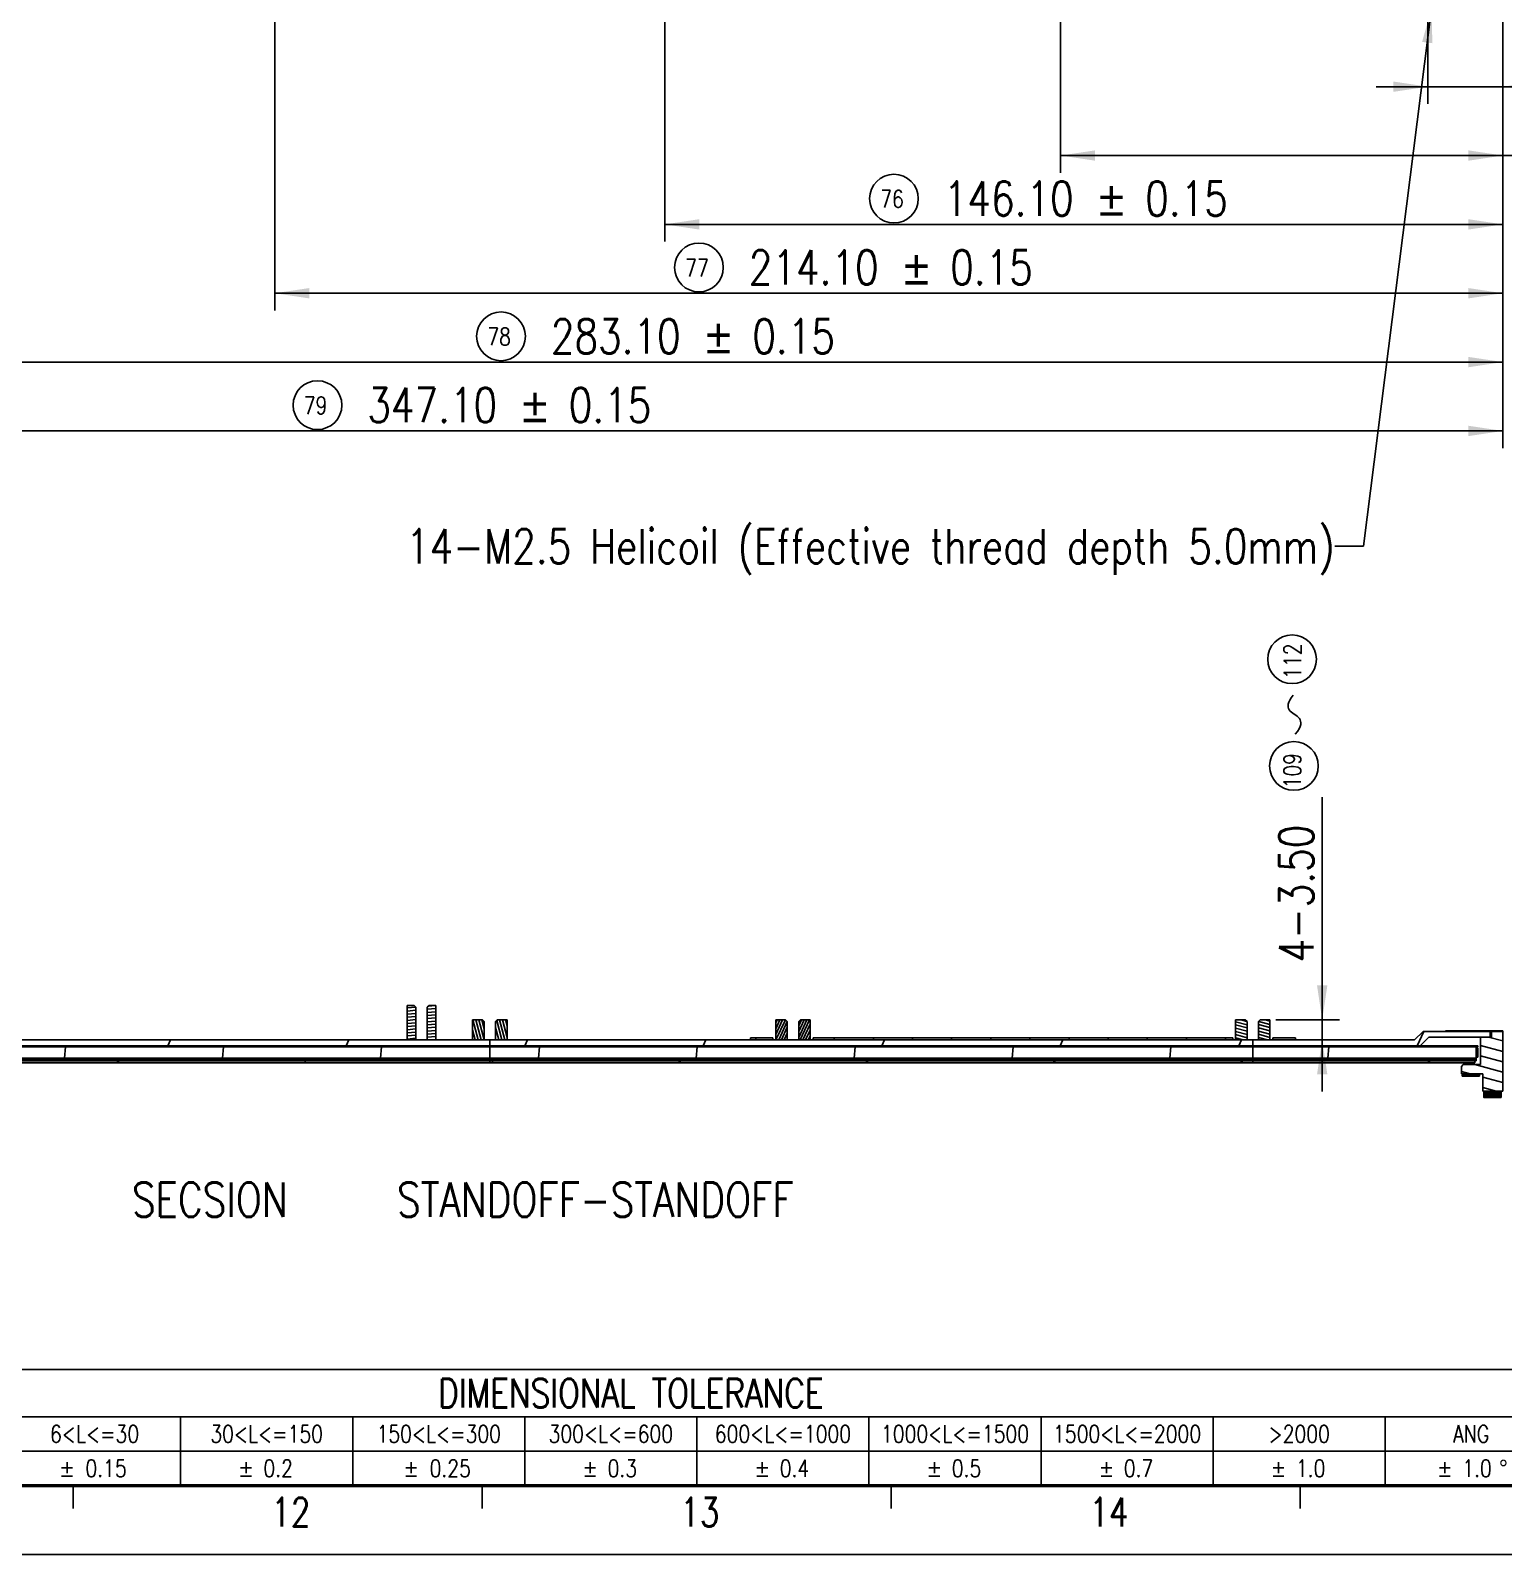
# Model space of a CAD drawing. Header units: millimetres. Extents: x 0 to 1189, y 0 to 841.
# Drawn here: x 801 to 1057.8, y 12 to 277.6 of the extents above; entities that cross this region are included whole.
import ezdxf
from ezdxf.enums import TextEntityAlignment as Align

# ---------------------------------------------------------------- set-up
doc = ezdxf.new("R2010")
doc.units = ezdxf.units.MM
doc.header["$LTSCALE"] = 65.395
doc.layers.get('0').update_dxf_attribs({"linetype": 'CONTINUOUS'})
doc.styles.get("Standard").update_dxf_attribs({"font": 'SIMPLEX.SHX', "width": 0.8})
doc.styles.add('TEXTSTYLE_1', font='gdt', dxfattribs={"width": 0.8})
doc.dimstyles.new('DIMSTYLE_1', dxfattribs={"dimtxt": 6, "dimasz": 6, "dimexe": 3, "dimexo": 1, "dimgap": 1.5, "dimtad": 1, "dimzin": 0, "dimdsep": 46, "dimtxsty": 'STANDARD', "dimblk": '_FILLED', "dimblk1": '_FILLED', "dimblk2": '_FILLED', "dimcen": 0.09, "dimadec": 0, "dimazin": 0, "dimtol": 1, "dimtp": 0.15, "dimtm": 0.15, "dimtfac": 1, "dimtofl": 0, "dimtmove": 0, "dimatfit": 3, "dimldrblk": '_FILLED', "dimfxl": 1, "dimtolj": 1, "dimtzin": 0, "dimarcsym": 0})
doc.dimstyles.new('DIMSTYLE_3', dxfattribs={"dimtxt": 6, "dimasz": 6, "dimexe": 3, "dimexo": 1, "dimgap": 1.5, "dimtad": 1, "dimzin": 0, "dimdsep": 46, "dimtxsty": 'STANDARD', "dimblk": '_FILLED', "dimblk1": '_FILLED', "dimblk2": '_FILLED', "dimcen": 0.09, "dimadec": 0, "dimazin": 0, "dimtp": 0.01, "dimtm": 0.01, "dimtfac": 1, "dimtofl": 0, "dimtmove": 0, "dimatfit": 3, "dimldrblk": '_FILLED', "dimfxl": 1, "dimtolj": 1, "dimtzin": 0, "dimarcsym": 0})
doc.dimstyles.get("Standard").update_dxf_attribs({"dimtxt": 6, "dimasz": 6, "dimexe": 3, "dimexo": 1, "dimtad": 1, "dimzin": 0, "dimdsep": 46, "dimtxsty": 'STANDARD', "dimblk": '_FILLED', "dimblk1": '_FILLED', "dimblk2": '_FILLED', "dimcen": 0.09, "dimadec": 0, "dimazin": 0, "dimtol": 1, "dimtp": 0.01, "dimtm": 0.01, "dimtfac": 1, "dimtofl": 0, "dimtmove": 0, "dimatfit": 3, "dimldrblk": '_FILLED', "dimfxl": 1, "dimtolj": 1, "dimtzin": 0, "dimarcsym": 0})

# ---------------------------------------------------------------- blocks, each defined once
blk = doc.blocks.new('_FILLED')
at = {"color": 0, "linetype": 'BYBLOCK'}
blk.add_solid([(0, 0), (-1, 0.15), (-1, -0.15)], dxfattribs=at)
blk = doc.blocks.new('*D4')
at = {"color": 2}
for p, q in [((1057.67, 285.13), (1057.67, 264.83)), ((1044.57, 281.53), (1044.57, 264.83)), ((1044.57, 267.83), (1035.57, 267.83)), ((1035.57, 267.83), (1051.12, 267.83)), ((1119.87, 267.83), (1051.12, 267.83)), ((1057.67, 267.83), (1119.87, 267.83))]:
    blk.add_line(p, q, dxfattribs=at)
at = {"color": 2, "xscale": 6, "yscale": 6, "zscale": 6}
blk.add_blockref('_FILLED', (1044.57, 267.83), dxfattribs=at)
at = {"color": 2, "xscale": 6, "yscale": 6, "zscale": 6, "rotation": 180}
blk.add_blockref('_FILLED', (1057.67, 267.83), dxfattribs=at)
at = {"color": 2, "width": 0.8}
for s, p in [('13.10', (1069.67, 269.33)), ('0.15', (1100.67, 269.33))]:
    blk.add_text(s, height=6, dxfattribs=at).set_placement(p)
at = {"color": 2, "style": 'TEXTSTYLE_1'}
blk.add_text('`', height=6, dxfattribs=at).set_placement((1093.67, 269.33))
blk = doc.blocks.new('*D5')
at = {"color": 2}
for p, q in [((1057.67, 285.13), (1057.67, 252.83)), ((980.57, 281.53), (980.57, 252.83)), ((980.57, 255.83), (1019.12, 255.83)), ((1057.67, 255.83), (1019.12, 255.83)), ((1019.12, 255.83), (1119.87, 255.83))]:
    blk.add_line(p, q, dxfattribs=at)
at = {"color": 2, "xscale": 6, "yscale": 6, "zscale": 6, "rotation": 180}
blk.add_blockref('_FILLED', (980.57, 255.83), dxfattribs=at)
at = {"color": 2, "xscale": 6, "yscale": 6, "zscale": 6}
blk.add_blockref('_FILLED', (1057.67, 255.83), dxfattribs=at)
at = {"color": 2, "width": 0.8}
for s, p in [('77.10', (1069.67, 257.33)), ('0.15', (1100.67, 257.33))]:
    blk.add_text(s, height=6, dxfattribs=at).set_placement(p)
at = {"color": 2, "style": 'TEXTSTYLE_1'}
blk.add_text('`', height=6, dxfattribs=at).set_placement((1093.67, 257.33))
blk = doc.blocks.new('*D6')
at = {"color": 2}
for p, q in [((1057.67, 285.13), (1057.67, 240.83)), ((911.57, 281.53), (911.57, 240.83)), ((911.57, 243.83), (984.62, 243.83)), ((1057.67, 243.83), (984.62, 243.83))]:
    blk.add_line(p, q, dxfattribs=at)
at = {"color": 2, "xscale": 6, "yscale": 6, "zscale": 6, "rotation": 180}
blk.add_blockref('_FILLED', (911.57, 243.83), dxfattribs=at)
at = {"color": 2, "xscale": 6, "yscale": 6, "zscale": 6}
blk.add_blockref('_FILLED', (1057.67, 243.83), dxfattribs=at)
at = {"color": 2, "width": 0.8}
for s, p in [('146.10', (971.52, 245.33)), ('0.15', (1002.52, 245.33))]:
    blk.add_text(s, height=6, dxfattribs=at).set_placement(p, align=Align.CENTER)
at = {"color": 2, "style": 'TEXTSTYLE_1'}
blk.add_text('`', height=6, dxfattribs=at).set_placement((989.42, 245.33), align=Align.CENTER)
blk = doc.blocks.new('*D7')
at = {"color": 2}
for p, q in [((1057.67, 285.13), (1057.67, 228.83)), ((843.57, 281.53), (843.57, 228.83)), ((843.57, 231.83), (950.62, 231.83)), ((1057.67, 231.83), (950.62, 231.83))]:
    blk.add_line(p, q, dxfattribs=at)
at = {"color": 2, "xscale": 6, "yscale": 6, "zscale": 6, "rotation": 180}
blk.add_blockref('_FILLED', (843.57, 231.83), dxfattribs=at)
at = {"color": 2, "xscale": 6, "yscale": 6, "zscale": 6}
blk.add_blockref('_FILLED', (1057.67, 231.83), dxfattribs=at)
at = {"color": 2, "width": 0.8}
for s, p in [('214.10', (937.52, 233.33)), ('0.15', (968.52, 233.33))]:
    blk.add_text(s, height=6, dxfattribs=at).set_placement(p, align=Align.CENTER)
at = {"color": 2, "style": 'TEXTSTYLE_1'}
blk.add_text('`', height=6, dxfattribs=at).set_placement((955.42, 233.33), align=Align.CENTER)
blk = doc.blocks.new('*D8')
at = {"color": 2}
for p, q in [((1057.67, 285.13), (1057.67, 216.83)), ((774.57, 281.53), (774.57, 216.83)), ((774.57, 219.83), (916.12, 219.83)), ((1057.67, 219.83), (916.12, 219.83))]:
    blk.add_line(p, q, dxfattribs=at)
at = {"color": 2, "xscale": 6, "yscale": 6, "zscale": 6, "rotation": 180}
blk.add_blockref('_FILLED', (774.57, 219.83), dxfattribs=at)
at = {"color": 2, "xscale": 6, "yscale": 6, "zscale": 6}
blk.add_blockref('_FILLED', (1057.67, 219.83), dxfattribs=at)
at = {"color": 2, "width": 0.8}
for s, p in [('283.10', (903.02, 221.33)), ('0.15', (934.02, 221.33))]:
    blk.add_text(s, height=6, dxfattribs=at).set_placement(p, align=Align.CENTER)
at = {"color": 2, "style": 'TEXTSTYLE_1'}
blk.add_text('`', height=6, dxfattribs=at).set_placement((920.92, 221.33), align=Align.CENTER)
blk = doc.blocks.new('*D9')
at = {"color": 2}
for p, q in [((1057.67, 285.13), (1057.67, 204.83)), ((710.57, 281.53), (710.57, 204.83)), ((710.57, 207.83), (884.12, 207.83)), ((1057.67, 207.83), (884.12, 207.83))]:
    blk.add_line(p, q, dxfattribs=at)
at = {"color": 2, "xscale": 6, "yscale": 6, "zscale": 6, "rotation": 180}
blk.add_blockref('_FILLED', (710.57, 207.83), dxfattribs=at)
at = {"color": 2, "xscale": 6, "yscale": 6, "zscale": 6}
blk.add_blockref('_FILLED', (1057.67, 207.83), dxfattribs=at)
at = {"color": 2, "width": 0.8}
for s, p in [('347.10', (871.02, 209.33)), ('0.15', (902.02, 209.33))]:
    blk.add_text(s, height=6, dxfattribs=at).set_placement(p, align=Align.CENTER)
at = {"color": 2, "style": 'TEXTSTYLE_1'}
blk.add_text('`', height=6, dxfattribs=at).set_placement((888.92, 209.33), align=Align.CENTER)
blk = doc.blocks.new('*D22')
at = {"color": 6}
for p, q in [((1069.67, 282.53), (1069.67, 406.73)), ((1069.67, 406.73), (1069.67, 281.83)), ((1045.57, 282.53), (1072.67, 282.53)), ((1069.67, 272.13), (1069.67, 281.83)), ((1058.57, 281.13), (1072.67, 281.13)), ((1069.67, 281.13), (1069.67, 272.13))]:
    blk.add_line(p, q, dxfattribs=at)
at = {"color": 6, "xscale": 6, "yscale": 6, "zscale": 6}
for p, rotation in [((1069.67, 282.53), 270), ((1069.67, 281.13), 90)]:
    blk.add_blockref('_FILLED', p, dxfattribs=dict(at, rotation=rotation))
at = {"color": 6, "width": 0.8}
for s, p in [('0.15', (1068.17, 387.53)), ('1.40', (1068.17, 361.33)), ('6-', (1068.17, 351.73))]:
    blk.add_text(s, height=6, rotation=90, dxfattribs=at).set_placement(p)
at = {"color": 6, "style": 'TEXTSTYLE_1'}
blk.add_text('`', height=6, rotation=90, dxfattribs=at).set_placement((1068.17, 380.53))
blk = doc.blocks.new('*D23')
at = {"color": 6}
for p, q in [((1081.67, 350.63), (1081.67, 412.16)), ((1081.67, 412.16), (1081.67, 315.88)), ((1057.27, 350.63), (1084.67, 350.63)), ((1081.67, 272.13), (1081.67, 315.88)), ((1058.57, 281.13), (1084.67, 281.13)), ((1081.67, 281.13), (1081.67, 272.13))]:
    blk.add_line(p, q, dxfattribs=at)
at = {"color": 6, "xscale": 6, "yscale": 6, "zscale": 6}
for p, rotation in [((1081.67, 350.63), 270), ((1081.67, 281.13), 90)]:
    blk.add_blockref('_FILLED', p, dxfattribs=dict(at, rotation=rotation))
at = {"color": 6, "width": 0.8}
for s, p in [('0.15', (1080.17, 392.96)), ('69.50', (1080.17, 361.96)), ('2-', (1080.17, 352.36))]:
    blk.add_text(s, height=6, rotation=90, dxfattribs=at).set_placement(p)
at = {"color": 6, "style": 'TEXTSTYLE_1'}
blk.add_text('`', height=6, rotation=90, dxfattribs=at).set_placement((1080.17, 385.96))
blk = doc.blocks.new('*D46')
at = {"color": 2}
for p, q in [((1026.17, 105.18), (1026.17, 144)), ((1026.17, 144), (1026.17, 103.43)), ((1018.07, 105.18), (1029.17, 105.18)), ((1026.17, 92.68), (1026.17, 103.43)), ((1026.17, 101.68), (1026.17, 92.68))]:
    blk.add_line(p, q, dxfattribs=at)
at = {"color": 2, "xscale": 6, "yscale": 6, "zscale": 6}
for p, rotation in [((1026.17, 105.18), 270), ((1026.17, 101.68), 90)]:
    blk.add_blockref('_FILLED', p, dxfattribs=dict(at, rotation=rotation))
at = {"color": 2, "width": 0.8}
for s, p in [('3.50', (1024.67, 124.8)), ('4-', (1024.67, 115.2))]:
    blk.add_text(s, height=6, rotation=90, dxfattribs=at).set_placement(p)
blk = doc.blocks.new('TK_SYMBOL_BL33', base_point=(951.51, 248.32))
at = {"color": 4}
blk.add_circle((951.51, 248.32), 4.25, dxfattribs=at)
at = {"color": 4, "width": 0.8}
blk.add_text('76', height=3, dxfattribs=at).set_placement((949.12, 246.77))
blk = doc.blocks.new('TK_SYMBOL_BL34', base_point=(917.51, 236.32))
at = {"color": 4}
blk.add_circle((917.51, 236.32), 4.25, dxfattribs=at)
at = {"color": 4, "width": 0.8}
blk.add_text('77', height=3, dxfattribs=at).set_placement((915.12, 234.77))
blk = doc.blocks.new('TK_SYMBOL_BL35', base_point=(883.01, 224.32))
at = {"color": 4}
blk.add_circle((883.01, 224.32), 4.25, dxfattribs=at)
at = {"color": 4, "width": 0.8}
blk.add_text('78', height=3, dxfattribs=at).set_placement((880.62, 222.77))
blk = doc.blocks.new('TK_SYMBOL_BL36', base_point=(851.01, 212.32))
at = {"color": 4}
blk.add_circle((851.01, 212.32), 4.25, dxfattribs=at)
at = {"color": 4, "width": 0.8}
blk.add_text('79', height=3, dxfattribs=at).set_placement((848.62, 210.77))
blk = doc.blocks.new('TK_SYMBOL_DOUBLE_BL46', base_point=(1021.07, 158.73))
at = {"color": 4}
for centre in [(1020.92, 168.03), (1021.23, 149.44)]:
    blk.add_circle(centre, 4.25, dxfattribs=at)
blk.add_open_spline([(1021.47, 154.96), (1022.62, 156.38), (1022.58, 157.98), (1020.05, 158.91), (1020.07, 160.48), (1021.11, 161.8)], degree=3, knots=[0, 0, 0, 0, 0.331952, 0.685575, 1, 1, 1, 1], dxfattribs=at)
at = {"color": 4, "width": 0.8}
for s, p in [('112', (1022.48, 164.6)), ('109', (1022.47, 145.51))]:
    blk.add_text(s, height=3, rotation=90, dxfattribs=at).set_placement(p)

msp = doc.modelspace()

# ---------------------------------------------------------------- hatches: boundary and pattern name
h = msp.add_hatch()
h.set_pattern_fill('default__17', color=2, scale=0.539922, angle=5, style=0, pattern_type=0)
h.set_pattern_definition([(5, (0, 0), (-0.04705734, 0.53786787), [])])
edge = h.paths.add_edge_path()
edge.add_line((866.669, 101.683), (868.171, 101.683))
edge.add_line((866.669, 101.683), (866.669, 107.683))
edge.add_line((866.669, 107.683), (867.87, 107.683))
edge.add_line((867.87, 107.683), (868.171, 107.383))
edge.add_line((868.171, 101.683), (868.171, 107.383))
edge = h.paths.add_edge_path()
edge.add_line((870.165, 101.683), (871.667, 101.683))
edge.add_line((870.165, 101.683), (870.165, 107.383))
edge.add_line((870.165, 107.383), (870.466, 107.683))
edge.add_line((870.466, 107.683), (871.667, 107.683))
edge.add_line((871.667, 101.683), (871.667, 107.683))
h = msp.add_hatch()
h.set_pattern_fill('default__16', color=2, scale=0.496547, angle=285, style=0, pattern_type=0)
h.set_pattern_definition([(285, (0, 0), (0.47962717, 0.1285157), [])])
edge = h.paths.add_edge_path()
edge.add_line((884.068, 101.683), (882.068, 101.683))
edge.add_line((882.068, 101.683), (882.068, 104.883))
edge.add_line((882.068, 104.883), (882.368, 105.183))
edge.add_line((884.068, 105.183), (882.368, 105.183))
edge.add_line((884.068, 101.683), (884.068, 105.183))
edge = h.paths.add_edge_path()
edge.add_line((878.068, 101.683), (880.068, 101.683))
edge.add_line((878.068, 101.683), (878.068, 105.183))
edge.add_line((878.068, 105.183), (879.768, 105.183))
edge.add_line((880.068, 104.883), (879.768, 105.183))
edge.add_line((880.068, 101.683), (880.068, 104.883))
h = msp.add_hatch()
h.set_pattern_fill('default__15', color=2, scale=0.425931, angle=245, style=0, pattern_type=0)
h.set_pattern_definition([(245, (0, 0), (0.38602471, -0.18000628), [])])
edge = h.paths.add_edge_path()
edge.add_line((930.918, 101.683), (932.918, 101.683))
edge.add_line((930.918, 101.683), (930.918, 105.183))
edge.add_line((930.918, 105.183), (932.618, 105.183))
edge.add_line((932.918, 104.883), (932.618, 105.183))
edge.add_line((932.918, 101.683), (932.918, 104.883))
edge = h.paths.add_edge_path()
edge.add_line((934.918, 101.683), (936.918, 101.683))
edge.add_line((934.918, 101.683), (934.918, 104.883))
edge.add_line((934.918, 104.883), (935.218, 105.183))
edge.add_line((935.218, 105.183), (936.918, 105.183))
edge.add_line((936.918, 101.683), (936.918, 105.183))
h = msp.add_hatch()
h.set_pattern_fill('default__14', color=2, scale=0.546655, angle=165, style=0, pattern_type=0)
h.set_pattern_definition([(165, (0, 0), (-0.14148476, -0.5280283), [])])
edge = h.paths.add_edge_path()
edge.add_line((1017.068, 101.683), (1015.068, 101.683))
edge.add_line((1015.068, 101.683), (1015.068, 104.883))
edge.add_line((1015.068, 104.883), (1015.368, 105.183))
edge.add_line((1017.068, 105.183), (1015.368, 105.183))
edge.add_line((1017.068, 101.683), (1017.068, 105.183))
edge = h.paths.add_edge_path()
edge.add_line((1011.068, 101.683), (1013.068, 101.683))
edge.add_line((1011.068, 101.683), (1011.068, 105.183))
edge.add_line((1011.068, 105.183), (1012.768, 105.183))
edge.add_line((1013.068, 104.883), (1012.768, 105.183))
edge.add_line((1013.068, 101.683), (1013.068, 104.883))
h = msp.add_hatch()
h.set_pattern_fill('default__5', color=2, scale=1.753765, angle=165, style=0, pattern_type=0)
h.set_pattern_definition([(165, (0, 0), (-0.453908, -1.6940073), [])])
edge = h.paths.add_edge_path()
edge.add_line((1053.768, 97.383), (1050.768, 97.383))
edge.add_line((1053.768, 97.383), (1053.768, 102.183))
edge.add_line((1055.668, 102.183), (1053.768, 102.183))
edge.add_line((1055.668, 102.183), (1055.668, 103.133))
edge.add_line((1057.668, 103.133), (1055.668, 103.133))
edge.add_line((1057.668, 92.753), (1057.668, 103.133))
edge.add_line((1057.668, 92.753), (1054.168, 92.753))
edge.add_line((1054.168, 95.783), (1054.168, 92.753))
edge.add_line((1054.168, 95.783), (1050.468, 95.783))
edge.add_line((1050.468, 97.083), (1050.468, 95.783))
edge.add_line((1050.468, 97.083), (1050.768, 97.383))
edge = h.paths.add_edge_path()
edge.add_line((699.868, 97.383), (704.368, 97.383))
edge.add_line((704.668, 97.083), (704.368, 97.383))
edge.add_line((704.668, 97.083), (704.668, 95.783))
edge.add_line((700.968, 95.783), (704.668, 95.783))
edge.add_line((700.968, 95.783), (700.968, 92.753))
edge.add_line((697.468, 92.753), (700.968, 92.753))
edge.add_line((697.468, 92.753), (697.468, 103.133))
edge.add_line((697.468, 103.133), (699.468, 103.133))
edge.add_line((699.468, 102.183), (699.468, 103.133))
edge.add_line((699.468, 102.183), (699.868, 102.183))
edge.add_line((699.868, 97.383), (699.868, 102.183))
h = msp.add_hatch()
h.set_pattern_fill('default__4', color=2, scale=28.202772, angle=245, style=0, pattern_type=0)
h.set_pattern_definition([(245, (0, 0), (25.5604, -11.919), [])])
edge = h.paths.add_edge_path()
edge.add_line((1055.468, 103.183), (1043.768, 103.183))
edge.add_line((1055.468, 103.183), (1055.468, 102.183))
edge.add_line((1055.468, 102.183), (1044.768, 102.183))
edge.add_line((1043.268, 100.683), (1044.768, 102.183))
edge.add_line((1043.268, 100.683), (1014.068, 100.683))
edge.add_line((1014.068, 100.683), (881.068, 100.683))
edge.add_line((881.068, 100.683), (874.845, 100.683))
edge.add_line((711.868, 100.683), (874.845, 100.683))
edge.add_line((711.868, 100.683), (710.368, 102.183))
edge.add_line((701.118, 102.183), (710.368, 102.183))
edge.add_line((701.118, 102.183), (701.118, 97.383))
edge.add_line((701.118, 97.383), (700.118, 97.383))
edge.add_line((700.118, 102.183), (700.118, 97.383))
edge.add_arc((701.118, 102.183), 1, 90, 180)
edge.add_line((701.118, 103.183), (711.368, 103.183))
edge.add_line((711.368, 103.183), (712.868, 101.683))
edge.add_line((712.868, 101.683), (874.845, 101.683))
edge.add_line((881.068, 101.683), (874.845, 101.683))
edge.add_line((1014.068, 101.683), (881.068, 101.683))
edge.add_line((1042.268, 101.683), (1014.068, 101.683))
edge.add_line((1043.768, 103.183), (1042.268, 101.683))
h = msp.add_hatch()
h.set_pattern_fill('default__3', color=2, scale=4.824644, angle=45, style=0, pattern_type=0)
h.set_pattern_definition([(45, (0, 0), (-3.411538, 3.411538), [])])
edge = h.paths.add_edge_path()
edge.add_line((1021.493, 101.683), (1017.568, 101.683))
edge.add_line((1017.568, 101.683), (1017.568, 102.033))
edge.add_line((1021.493, 102.033), (1017.568, 102.033))
edge.add_line((1021.493, 101.683), (1021.493, 102.033))
edge = h.paths.add_edge_path()
edge.add_line((926.493, 101.683), (930.418, 101.683))
edge.add_line((926.493, 101.683), (926.493, 102.033))
edge.add_line((926.493, 102.033), (930.418, 102.033))
edge.add_line((930.418, 101.683), (930.418, 102.033))
edge = h.paths.add_edge_path()
edge.add_line((937.418, 101.683), (1010.568, 101.683))
edge.add_line((937.418, 101.683), (937.418, 102.033))
edge.add_line((937.418, 102.033), (1010.568, 102.033))
edge.add_line((1010.568, 101.683), (1010.568, 102.033))
h = msp.add_hatch()
h.set_pattern_fill('default__1', color=2, scale=23.78, angle=45, style=0, pattern_type=0)
h.set_pattern_definition([(45, (0, 0), (-16.815, 16.815), [])])
edge = h.paths.add_edge_path()
edge.add_line((1057.668, 103.283), (1047.668, 103.283))
edge.add_line((1057.668, 103.283), (1057.668, 103.183))
edge.add_line((1057.668, 103.183), (1047.668, 103.183))
edge.add_line((1047.668, 103.283), (1047.668, 103.183))
h = msp.add_hatch()
h.set_pattern_fill('default__19', color=2, scale=1.337243, angle=165, style=0, pattern_type=0)
h.set_pattern_definition([(165, (0, 0), (-0.346104, -1.2916778), [])])
edge = h.paths.add_edge_path()
edge.add_line((1053.318, 100.495), (1014.068, 100.495))
edge.add_line((1014.068, 100.495), (881.068, 100.495))
edge.add_line((881.068, 100.495), (874.845, 100.495))
edge.add_line((701.818, 100.495), (874.845, 100.495))
edge.add_line((701.818, 100.683), (701.818, 100.495))
edge.add_line((701.818, 100.683), (874.845, 100.683))
edge.add_line((881.068, 100.683), (874.845, 100.683))
edge.add_line((1014.068, 100.683), (881.068, 100.683))
edge.add_line((1053.318, 100.683), (1014.068, 100.683))
edge.add_line((1053.318, 100.683), (1053.318, 100.495))
h = msp.add_hatch()
h.set_pattern_fill('default__6', color=2, scale=27.422955, angle=85, style=0, pattern_type=0)
h.set_pattern_definition([(85, (0, 0), (-27.3186, 2.3901), [])])
edge = h.paths.add_edge_path()
edge.add_line((1053.018, 98.493), (1014.068, 98.493))
edge.add_line((1014.068, 98.493), (881.068, 98.493))
edge.add_line((881.068, 98.493), (874.845, 98.493))
edge.add_line((702.118, 98.493), (874.845, 98.493))
edge.add_line((702.118, 100.493), (702.118, 98.493))
edge.add_line((702.118, 100.493), (874.845, 100.493))
edge.add_line((881.068, 100.493), (874.845, 100.493))
edge.add_line((1014.068, 100.493), (881.068, 100.493))
edge.add_line((1053.018, 100.493), (1014.068, 100.493))
edge.add_line((1053.018, 100.493), (1053.018, 98.493))
h = msp.add_hatch()
h.set_pattern_fill('default__20', color=2, scale=23.045675, angle=45, style=0, pattern_type=0)
h.set_pattern_definition([(45, (0, 0), (-16.29575, 16.29575), [])])
edge = h.paths.add_edge_path()
edge.add_line((1053.018, 98.283), (1014.068, 98.283))
edge.add_line((1014.068, 98.283), (881.068, 98.283))
edge.add_line((881.068, 98.283), (874.845, 98.283))
edge.add_line((702.118, 98.283), (874.845, 98.283))
edge.add_line((702.118, 98.493), (702.118, 98.283))
edge.add_line((702.118, 98.493), (874.845, 98.493))
edge.add_line((881.068, 98.493), (874.845, 98.493))
edge.add_line((1014.068, 98.493), (881.068, 98.493))
edge.add_line((1053.018, 98.493), (1014.068, 98.493))
edge.add_line((1053.018, 98.493), (1053.018, 98.283))
h = msp.add_hatch()
h.set_pattern_fill('default__21', color=2, scale=1.345688, angle=165, style=0, pattern_type=0)
h.set_pattern_definition([(165, (0, 0), (-0.3482898, -1.2998353), [])])
edge = h.paths.add_edge_path()
edge.add_line((1053.018, 98.073), (1014.068, 98.073))
edge.add_line((1014.068, 98.073), (881.068, 98.073))
edge.add_line((881.068, 98.073), (874.845, 98.073))
edge.add_line((702.118, 98.073), (874.845, 98.073))
edge.add_line((702.118, 98.283), (702.118, 98.073))
edge.add_line((702.118, 98.283), (874.845, 98.283))
edge.add_line((881.068, 98.283), (874.845, 98.283))
edge.add_line((1014.068, 98.283), (881.068, 98.283))
edge.add_line((1053.018, 98.283), (1014.068, 98.283))
edge.add_line((1053.018, 98.283), (1053.018, 98.073))
h = msp.add_hatch()
h.set_pattern_fill('default__7', color=2, scale=0.053754, angle=85, style=0, pattern_type=0)
h.set_pattern_definition([(85, (0, 0), (-0.0535497175, 0.0046849932), [])])
edge = h.paths.add_edge_path()
edge.add_line((1053.306, 100.293), (1053.306, 98.693))
edge.add_line((1053.306, 98.693), (1053.018, 98.693))
edge.add_line((1053.018, 100.293), (1053.018, 98.693))
edge.add_line((1053.306, 100.293), (1053.018, 100.293))
h = msp.add_hatch()
h.set_pattern_fill('default__22', color=2, scale=23.088523, angle=45, style=0, pattern_type=0)
h.set_pattern_definition([(45, (0, 0), (-16.32605, 16.32605), [])])
edge = h.paths.add_edge_path()
edge.add_line((1052.768, 97.673), (1014.068, 97.673))
edge.add_line((1014.068, 97.673), (881.068, 97.673))
edge.add_line((881.068, 97.673), (874.845, 97.673))
edge.add_line((702.368, 97.673), (874.845, 97.673))
edge.add_line((702.368, 98.073), (702.368, 97.673))
edge.add_line((702.368, 98.073), (874.845, 98.073))
edge.add_line((881.068, 98.073), (874.845, 98.073))
edge.add_line((1014.068, 98.073), (881.068, 98.073))
edge.add_line((1052.768, 98.073), (1014.068, 98.073))
edge.add_line((1052.768, 98.073), (1052.768, 97.673))
h = msp.add_hatch()
h.set_pattern_fill('default__12', color=2, scale=0.08493, angle=5, style=0, pattern_type=0)
h.set_pattern_definition([(5, (0, 0), (-0.007402165, 0.0846071334), [])])
edge = h.paths.add_edge_path()
edge.add_line((1050.568, 95.783), (1053.568, 95.783))
edge.add_line((1053.568, 95.783), (1053.568, 95.383))
edge.add_line((1050.568, 95.383), (1053.568, 95.383))
edge.add_line((1050.568, 95.783), (1050.568, 95.383))
h = msp.add_hatch()
h.set_pattern_fill('default__10', color=2, scale=0.099866, angle=325, style=0, pattern_type=0)
h.set_pattern_definition([(325, (0, 0), (0.057281059, 0.081805831), [])])
edge = h.paths.add_edge_path()
edge.add_line((1054.368, 91.653), (1057.368, 91.653))
edge.add_line((1054.368, 92.753), (1054.368, 91.653))
edge.add_line((1054.368, 92.753), (1057.368, 92.753))
edge.add_line((1057.368, 92.753), (1057.368, 91.653))

# ---------------------------------------------------------------- linework, layer by layer
at = {"color": 7}
for p, q in [((866.669, 101.683), (866.669, 107.683)), ((866.669, 107.683), (867.87, 107.683)), ((867.87, 107.683), (868.171, 107.383)), ((868.171, 101.683), (868.171, 107.383)), ((870.165, 107.383), (870.466, 107.683)), ((870.165, 101.683), (870.165, 107.383)), ((870.466, 107.683), (871.667, 107.683)), ((871.667, 101.683), (871.667, 107.683)), ((878.068, 101.683), (878.068, 105.183)), ((878.068, 105.183), (879.768, 105.183)), ((880.068, 104.883), (879.768, 105.183)), ((880.068, 101.683), (880.068, 104.883)), ((882.068, 104.883), (882.368, 105.183)), ((882.068, 101.683), (882.068, 104.883)), ((884.068, 105.183), (882.368, 105.183)), ((884.068, 101.683), (884.068, 105.183)), ((930.918, 105.183), (932.618, 105.183)), ((930.918, 101.683), (930.918, 105.183)), ((932.918, 104.883), (932.618, 105.183)), ((932.918, 101.683), (932.918, 104.883)), ((934.918, 104.883), (935.218, 105.183)), ((934.918, 101.683), (934.918, 104.883)), ((935.218, 105.183), (936.918, 105.183)), ((936.918, 101.683), (936.918, 105.183)), ((1011.068, 105.183), (1012.768, 105.183)), ((1011.068, 101.683), (1011.068, 105.183)), ((1013.068, 104.883), (1012.768, 105.183)), ((1013.068, 101.683), (1013.068, 104.883)), ((1015.068, 104.883), (1015.368, 105.183)), ((1015.068, 101.683), (1015.068, 104.883)), ((1017.068, 105.183), (1015.368, 105.183)), ((1017.068, 101.683), (1017.068, 105.183)), ((712.868, 101.683), (1042.268, 101.683)), ((881.068, 100.495), (881.068, 101.683)), ((926.493, 102.033), (930.418, 102.033)), ((926.493, 101.683), (926.493, 102.033)), ((930.418, 101.683), (930.418, 102.033)), ((937.418, 102.033), (1010.568, 102.033)), ((937.418, 101.683), (937.418, 102.033)), ((1010.568, 101.683), (1010.568, 102.033)), ((1014.068, 100.495), (1014.068, 101.683)), ((1021.493, 102.033), (1017.568, 102.033)), ((1017.568, 101.683), (1017.568, 102.033)), ((1021.493, 101.683), (1021.493, 102.033)), ((1043.768, 103.183), (1042.268, 101.683)), ((1043.268, 100.683), (1044.768, 102.183)), ((1057.668, 103.183), (1043.768, 103.183)), ((1055.668, 102.183), (1044.768, 102.183)), ((1057.668, 103.283), (1047.668, 103.283)), ((1047.668, 103.283), (1047.668, 103.183)), ((1053.768, 97.383), (1053.768, 102.183)), ((1055.468, 103.183), (1055.468, 102.183)), ((1057.668, 103.133), (1055.668, 103.133)), ((1055.668, 102.183), (1055.668, 103.133)), ((1057.668, 103.283), (1057.668, 103.183)), ((1057.668, 92.753), (1057.668, 103.133)), ((701.818, 100.683), (1053.318, 100.683)), ((701.818, 100.495), (1053.318, 100.495)), ((702.118, 100.493), (1053.018, 100.493)), ((702.118, 98.493), (1053.018, 98.493)), ((702.118, 98.283), (1053.018, 98.283)), ((881.068, 97.673), (881.068, 100.493)), ((1014.068, 97.673), (1014.068, 100.493)), ((1053.018, 100.493), (1053.018, 98.073)), ((1053.306, 100.293), (1053.018, 100.293)), ((1053.306, 98.693), (1053.018, 98.693)), ((1053.306, 100.293), (1053.306, 98.693)), ((1053.318, 100.683), (1053.318, 100.495)), ((702.118, 98.073), (1053.018, 98.073)), ((702.368, 97.673), (1052.768, 97.673)), ((1050.468, 97.083), (1050.768, 97.383)), ((1050.468, 97.083), (1050.468, 95.783)), ((1054.168, 95.783), (1050.468, 95.783)), ((1050.568, 95.783), (1050.568, 95.383)), ((1053.768, 97.383), (1050.768, 97.383)), ((1052.768, 98.073), (1052.768, 97.673)), ((1053.568, 95.783), (1053.568, 95.383)), ((1054.168, 95.783), (1054.168, 92.753)), ((1050.568, 95.383), (1053.568, 95.383)), ((1057.668, 92.753), (1054.168, 92.753)), ((1054.368, 92.753), (1054.368, 91.653)), ((1054.368, 91.653), (1057.368, 91.653)), ((1057.368, 92.753), (1057.368, 91.653)), ((1177, 12), (12, 12))]:
    msp.add_line(p, q, dxfattribs=at)
at = {"color": 2}
for p, q in [((744.158, 44.268), (1067.158, 44.268)), ((744.158, 36.018), (1067.158, 36.018)), ((827.158, 36.018), (827.158, 24.018)), ((857.158, 36.018), (857.158, 24.018)), ((887.158, 36.018), (887.158, 24.018)), ((917.158, 36.018), (917.158, 24.018)), ((947.158, 36.018), (947.158, 24.018)), ((977.158, 36.018), (977.158, 24.018)), ((1007.158, 36.018), (1007.158, 24.018)), ((1037.158, 36.018), (1037.158, 24.018)), ((744.158, 30.018), (1067.158, 30.018)), ((744.158, 24.018), (1067.158, 24.018))]:
    msp.add_line(p, q, dxfattribs=at)
at = {"color": 7}
for points, const_width in [([(24, 24), (1165.05, 24)], 0.6), ([(808.41, 24), (808.41, 20)], 0.3), ([(879.72, 24), (879.72, 20)], 0.3), ([(951.03, 24), (951.03, 20)], 0.3), ([(1022.34, 24), (1022.34, 20)], 0.3)]:
    msp.add_lwpolyline(points, dxfattribs=dict(at, const_width=const_width))

# ---------------------------------------------------------------- block references
at = {"color": 2}
for name, p in [('TK_SYMBOL_BL33', (951.512, 248.322)), ('TK_SYMBOL_BL34', (917.512, 236.322)), ('TK_SYMBOL_BL35', (883.012, 224.322)), ('TK_SYMBOL_BL36', (851.012, 212.322)), ('TK_SYMBOL_DOUBLE_BL46', (1021.073, 158.734))]:
    msp.add_blockref(name, p, dxfattribs=at)

# ---------------------------------------------------------------- texts
at = {"color": 2, "width": 0.8}
for s, p in [('14-M2.5 Helicoil (Effective thread depth 5.0mm)', (1028.356, 184.737)), ('SECSION  ', (852.41, 70.855)), ('STANDOFF-STANDOFF', (934.01, 70.855))]:
    msp.add_text(s, height=6, dxfattribs=at).set_placement(p, align=Align.RIGHT)
for s, height, p in [('DIMENSIONAL TOLERANCE', 5, (905.658, 37.643)), ('6<L<=30', 3, (812.158, 31.518)), ('30<L<=150', 3, (842.158, 31.518)), ('150<L<=300', 3, (872.158, 31.518)), ('300<L<=600', 3, (902.158, 31.518)), ('600<L<=1000', 3, (932.158, 31.518)), ('1000<L<=1500', 3, (962.158, 31.518)), ('1500<L<=2000', 3, (992.158, 31.518)), ('>2000', 3, (1022.158, 31.518)), ('ANG', 3, (1052.158, 31.518)), ('0.15', 3, (814.158, 25.518)), ('0.2', 3, (844.158, 25.518)), ('0.25', 3, (874.158, 25.518)), ('0.3', 3, (904.158, 25.518)), ('0.4', 3, (934.158, 25.518)), ('0.5', 3, (964.158, 25.518)), ('0.7', 3, (994.158, 25.518)), ('1.0', 3, (1024.158, 25.518)), ('1.0', 3, (1053.158, 25.518))]:
    msp.add_text(s, height=height, dxfattribs=at).set_placement(p, align=Align.CENTER)
at = {"color": 2, "style": 'TEXTSTYLE_1'}
for s, p in [('`', (807.358, 25.518)), ('`', (838.558, 25.518)), ('`', (867.358, 25.518)), ('`', (898.558, 25.518)), ('`', (928.558, 25.518)), ('`', (958.558, 25.518)), ('`', (988.558, 25.518)), ('`', (1018.558, 25.518)), ('`', (1047.558, 25.518)), ('~', (1057.758, 25.518))]:
    msp.add_text(s, height=3, dxfattribs=at).set_placement(p, align=Align.CENTER)
at = {"color": 2, "width": 0.8}
for s, p in [('12', (842.934, 16.902)), ('13', (914.244, 16.902)), ('14', (985.554, 16.902))]:
    msp.add_text(s, height=5, dxfattribs=at).set_placement(p)

# ---------------------------------------------------------------- dimensions: what is measured, and where the dimension line sits
at = {"color": 6}
for base, p2, text, picture, middle in [((1081.668, 350.629), (1056.268, 350.629), '2-<>', '*D23', (1081.668, 382.257)), ((1069.668, 282.529), (1044.568, 282.529), '6-<>', '*D22', (1069.668, 379.235))]:
    dim = msp.add_linear_dim(base=base, p1=(1057.568, 281.129), p2=p2, angle=90, text=text, dimstyle='DIMSTYLE_1', dxfattribs=at)
    dim.commit()
    dim.dimension.update_dxf_attribs({"geometry": picture, "text_midpoint": middle, "dimtype": 160})
at = {"color": 2}
for base, p2, picture, middle in [((710.568, 207.829), (710.568, 282.529), '*D9', (884.118, 207.829)), ((774.568, 219.829), (774.568, 282.529), '*D8', (916.118, 219.829)), ((843.568, 231.829), (843.568, 282.529), '*D7', (950.618, 231.829)), ((911.568, 243.829), (911.568, 282.529), '*D6', (984.618, 243.829)), ((980.568, 255.829), (980.568, 282.529), '*D5', (1094.768, 255.829)), ((1044.568, 267.829), (1044.568, 282.529), '*D4', (1094.768, 267.829))]:
    dim = msp.add_linear_dim(base=base, p1=(1057.668, 286.129), p2=p2, angle=180, dimstyle='DIMSTYLE_1', dxfattribs=at)
    dim.commit()
    dim.dimension.update_dxf_attribs({"geometry": picture, "text_midpoint": middle, "dimtype": 160})
dim = msp.add_linear_dim(base=(1026.173, 101.683), p1=(1017.068, 105.183), p2=(1014.068, 101.683), angle=270, text='4-<>', dimstyle='DIMSTYLE_3', dxfattribs=at)
dim.commit()
dim.dimension.update_dxf_attribs({"geometry": '*D46', "text_midpoint": (1026.173, 129.605), "dimtype": 160})

# ---------------------------------------------------------------- leaders
msp.add_leader([(1045.235, 281.473), (1033.356, 187.737), (1028.356, 187.737)], dimstyle='STANDARD', override={"dimtad": 0}, dxfattribs=at)

doc.saveas('drawing.dxf')
